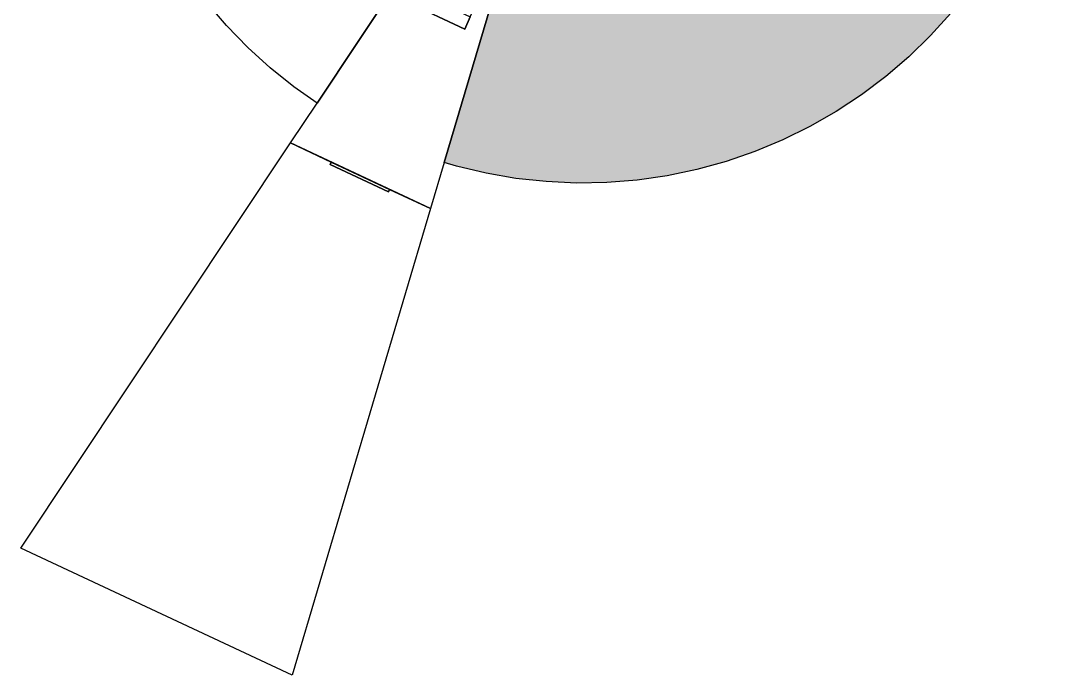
# Model space of a CAD drawing. Header units: millimetres. Extents: x 2227292 to 2262219, y 356620 to 417166.
# Drawn here: x 2227292 to 2259754, y 356620 to 376926 of the extents above; entities that cross this region are included whole.
import ezdxf

# ---------------------------------------------------------------- set-up
doc = ezdxf.new("R2010")
doc.units = ezdxf.units.MM
for name, color, linetype in [('3_подзона_3_1_1', 6, 'Continuous'), ('3_подзона_3_1_2', 6, 'Continuous'), ('3_подзона_3_4_1_18', 6, 'Continuous'), ('3_подзона_3_4_1_19', 6, 'Continuous'), ('3_подзона_3_5_1_10', 6, 'Continuous'), ('3_подзона_3_7_1', 6, 'Continuous')]:
    doc.layers.add(name, color=color, linetype=linetype)
doc.layers.add('штриховка_3_подзона_3_1_2', color=6, linetype='Continuous', transparency=0.7)

msp = doc.modelspace()

# ---------------------------------------------------------------- hatches: boundary and pattern name
at = {"layer": 'штриховка_3_подзона_3_1_2'}
h = msp.add_hatch(color=256, dxfattribs=at)
h.dxf.hatch_style = 1
h.paths.add_polyline_path([(2253023, 399409), (2253741, 398904), (2254477, 398316), (2255175, 397683), (2255832, 397008), (2256445, 396292), (2257013, 395540), (2257531, 394753), (2258000, 393935), (2258416, 393090), (2258778, 392220), (2259085, 391329), (2259335, 390420), (2259528, 389498), (2259662, 388565), (2259737, 387626), (2259754, 386684), (2259711, 385742), (2259609, 384805), (2259449, 383877), (2259231, 382960), (2258955, 382059), (2258624, 381177), (2258237, 380317), (2257798, 379484), (2257307, 378680), (2256766, 377908), (2256178, 377171), (2255545, 376473), (2254870, 375816), (2254154, 375203), (2253402, 374636), (2252615, 374117), (2251797, 373649), (2250952, 373233), (2250082, 372871), (2249191, 372564), (2248283, 372314), (2247360, 372121), (2246427, 371987), (2245488, 371911), (2244546, 371894), (2243605, 371937), (2242668, 372039), (2241739, 372199), (2240823, 372418), (2240439, 372527), (2242426, 379221), (2242436, 379256), (2242580, 379740), (2242649, 379972), (2242968, 379894), (2243381, 379821), (2243798, 379776), (2244217, 379761), (2244636, 379775), (2245053, 379818), (2245466, 379891), (2245873, 379991), (2246272, 380120), (2246661, 380277), (2247038, 380460), (2247402, 380670), (2247750, 380903), (2248080, 381161), (2248392, 381441), (2248683, 381742), (2248953, 382063), (2249200, 382402), (2249422, 382757), (2249619, 383127), (2249659, 383216), (2250719, 385481), (2250850, 385775), (2250994, 386168), (2251109, 386571), (2251196, 386981), (2251255, 387395), (2251284, 387813), (2251284, 388232), (2251255, 388650), (2251197, 389064), (2251110, 389474), (2250994, 389876), (2250851, 390270), (2250681, 390653), (2250484, 391022), (2250262, 391377), (2250016, 391716), (2249747, 392037), (2249457, 392338), (2249146, 392619), (2248816, 392877), (2248723, 392943), (2248857, 393144), (2249137, 393565), (2249400, 393960)])

# ---------------------------------------------------------------- linework, layer by layer
at = {"layer": '3_подзона_3_1_1', "linetype": 'Continuous'}
msp.add_lwpolyline([(2240354, 380191), (2236488, 374377), (2236488, 374377), (2235770, 374882), (2235034, 375470), (2234336, 376103), (2233679, 376779), (2233065, 377494)], dxfattribs=at)
at = {"layer": '3_подзона_3_1_2', "linetype": 'Continuous'}
msp.add_lwpolyline([(2256178, 377171), (2255545, 376473), (2254870, 375816), (2254154, 375203), (2253402, 374636), (2252615, 374117), (2251797, 373649), (2250952, 373233), (2250082, 372871), (2249191, 372564), (2248283, 372314), (2247360, 372121), (2246427, 371987), (2245488, 371911), (2244546, 371894), (2243605, 371937), (2242668, 372039), (2241739, 372199), (2240823, 372418), (2240439, 372527), (2242426, 379221)], dxfattribs=at)
at = {"layer": '3_подзона_3_4_1_18', "linetype": 'Continuous'}
msp.add_lwpolyline([(2239439, 377899), (2241250, 377050), (2241075, 376675), (2239263, 377523)], close=True, dxfattribs=at)
at = {"layer": '3_подзона_3_4_1_19', "linetype": 'Continuous'}
msp.add_lwpolyline([(2236933, 372546), (2238744, 371698), (2238706, 371617), (2236895, 372465)], close=True, dxfattribs=at)
at = {"layer": '3_подзона_3_5_1_10', "linetype": 'Continuous'}
msp.add_lwpolyline([(2235665, 373140), (2236488, 374377), (2240354, 380191), (2240569, 380091), (2240319, 379695), (2240169, 379456), (2240075, 379257), (2239863, 378804), (2239651, 378351), (2239439, 377899), (2239263, 377523), (2241075, 376675), (2241250, 377050), (2241463, 377503), (2241675, 377956), (2241887, 378409), (2241980, 378608), (2242067, 378877), (2242211, 379322), (2242426, 379221), (2240439, 372527), (2240012, 371105), (2235665, 373140)], close=True, dxfattribs=at)
at = {"layer": '3_подзона_3_7_1', "linetype": 'Continuous'}
msp.add_lwpolyline([(2227292, 360564), (2235665, 373140), (2236933, 372546), (2236895, 372465), (2238706, 371617), (2238744, 371698), (2240012, 371105), (2235714, 356620), (2227292, 360564)], close=True, dxfattribs=at)

doc.saveas('drawing.dxf')
